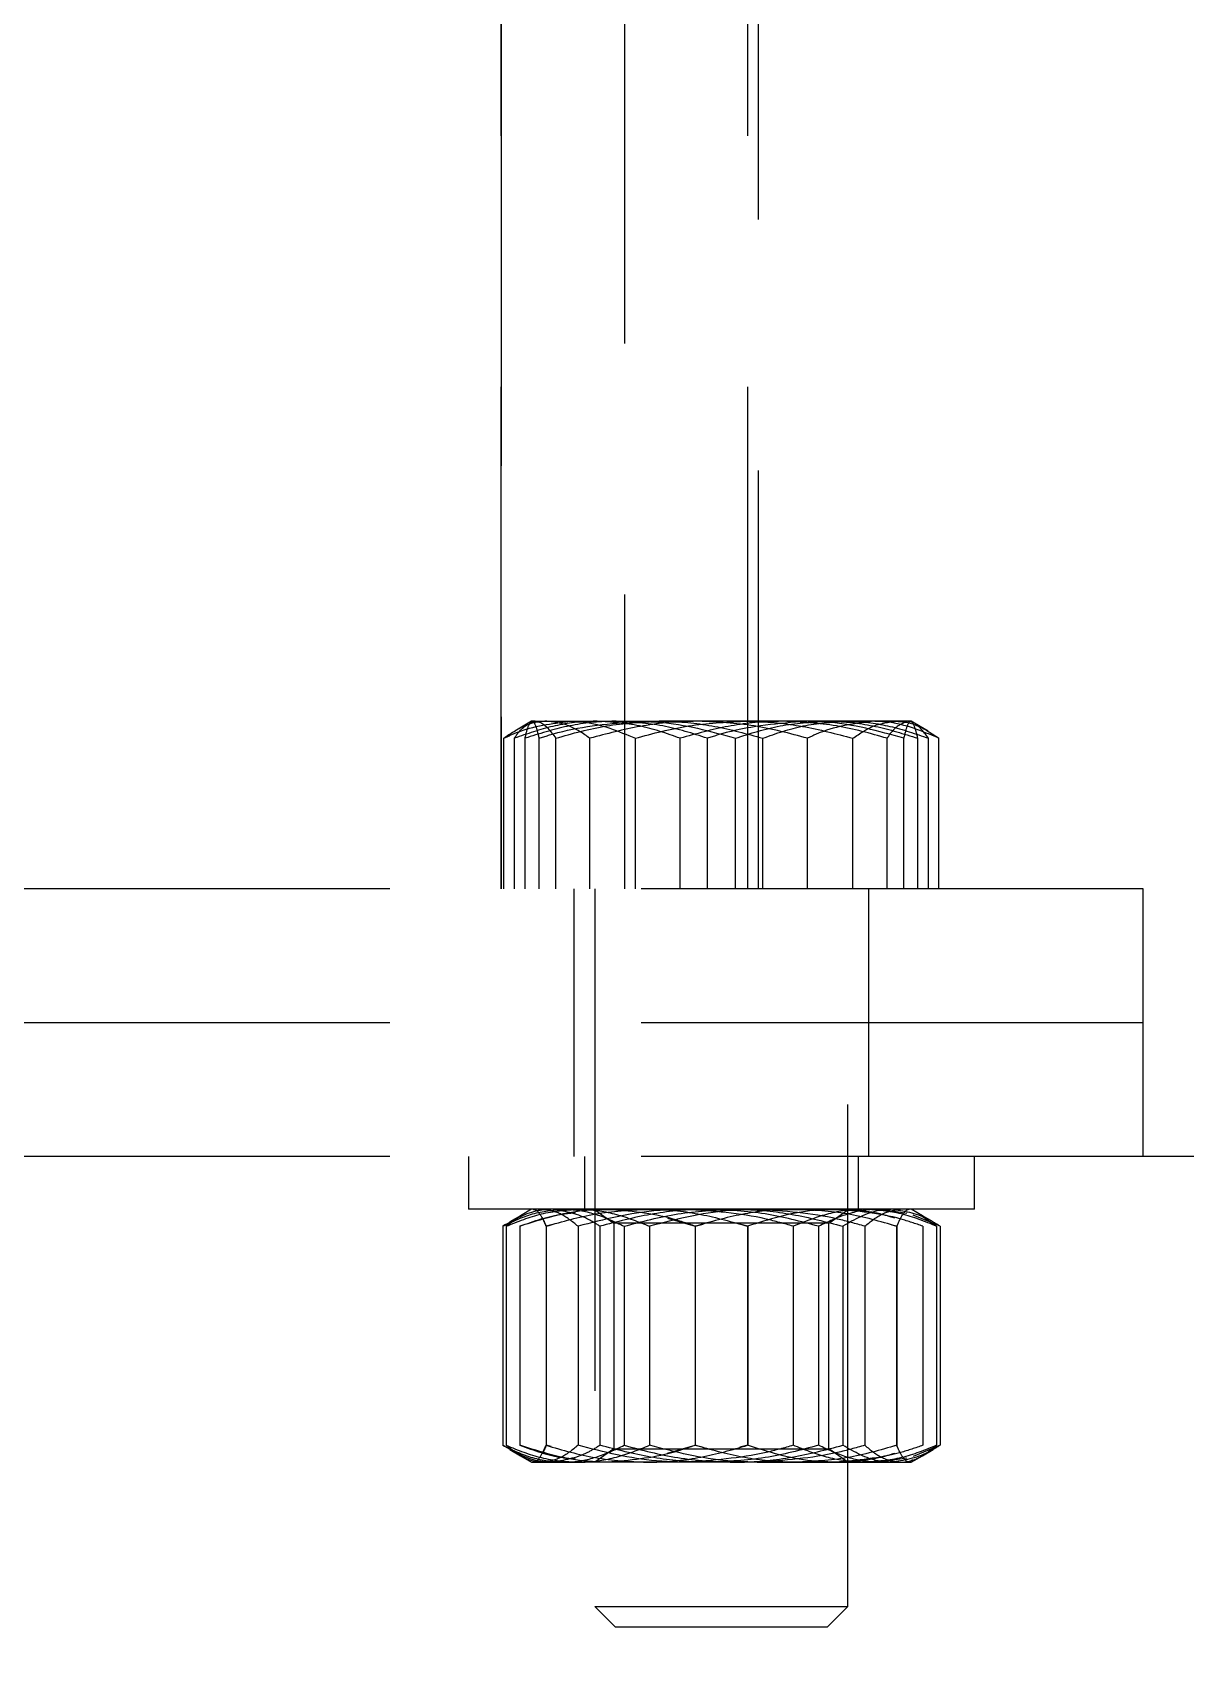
# Model space of a CAD drawing. Header units: metres. Extents: x 0 to 21025, y 0 to 14850.
# Drawn here: x 8373 to 8555.2, y 4679 to 4938.1 of the extents above; entities that cross this region are included whole.
import ezdxf

# ---------------------------------------------------------------- set-up
doc = ezdxf.new("R2010")
doc.units = ezdxf.units.M
doc.header["$LTSCALE"] = 25
doc.linetypes.add('HIDDEN2', pattern=[4.7625, 3.175, -1.5875])
doc.linetypes.add('PHANTOM', pattern=[63.5, 31.75, -6.35, 6.35, -6.35, 6.35, -6.35])
doc.layers.add('SRE', color=2, linetype='PHANTOM')
doc.layers.add('ST1', color=7, linetype='HIDDEN2')

msp = doc.modelspace()

# ---------------------------------------------------------------- linework, layer by layer
at = {"layer": 'SRE'}
msp.add_circle((9058.259, 4589.787), 854.648, dxfattribs=at)
at = {"layer": 'ST1'}
for p, q in [((8487.71, 5226.102), (8487.71, 4802.746)), ((8486.043, 4802.746), (8486.043, 5224.604)), ((8466.543, 5206.468), (8466.543, 4802.746)), ((8447.043, 5187.146), (8447.043, 4802.746)), ((8447.043, 4802.746), (8447.043, 5187.146)), ((8451.329, 4828.93), (8449.203, 4827.703)), ((8451.876, 4829.246), (8451.329, 4828.93)), ((8452.414, 4829.246), (8451.876, 4829.246)), ((8452.414, 4829.246), (8472.041, 4829.246)), ((8501.504, 4829.246), (8472.041, 4829.246)), ((8511.876, 4829.246), (8501.504, 4829.246)), ((8512.424, 4828.93), (8511.876, 4829.246)), ((8514.549, 4827.703), (8512.424, 4828.93)), ((8447.484, 4802.746), (8447.484, 4826.566)), ((8447.486, 4802.746), (8447.486, 4826.566)), ((8449.15, 4802.746), (8449.15, 4826.566)), ((8450.831, 4802.746), (8450.831, 4826.566)), ((8453.045, 4802.746), (8453.045, 4826.566)), ((8455.678, 4802.746), (8455.678, 4826.566)), ((8461.076, 4802.746), (8461.076, 4826.566)), ((8461.092, 4802.746), (8461.092, 4826.566)), ((8468.269, 4802.746), (8468.269, 4826.566)), ((8468.287, 4802.746), (8468.287, 4826.566)), ((8475.348, 4802.746), (8475.348, 4826.566)), ((8479.662, 4802.746), (8479.662, 4826.566)), ((8484.09, 4802.746), (8484.09, 4826.566)), ((8488.405, 4802.746), (8488.405, 4826.566)), ((8495.466, 4802.746), (8495.466, 4826.566)), ((8495.484, 4802.746), (8495.484, 4826.566)), ((8502.661, 4802.746), (8502.661, 4826.566)), ((8502.677, 4802.746), (8502.677, 4826.566)), ((8508.075, 4802.746), (8508.075, 4826.566)), ((8510.708, 4802.746), (8510.708, 4826.566)), ((8512.922, 4802.746), (8512.922, 4826.566)), ((8514.603, 4802.746), (8514.603, 4826.566)), ((8516.266, 4802.746), (8516.266, 4826.566)), ((8516.269, 4802.746), (8516.269, 4826.566)), ((8548.543, 4802.746), (8285.176, 4802.746)), ((8458.543, 4802.746), (8458.543, 4781.579)), ((8461.876, 4802.746), (8461.876, 4689.293)), ((8501.876, 4689.293), (8501.876, 4802.746)), ((8505.21, 4781.579), (8505.21, 4802.746)), ((8548.543, 4781.579), (8548.543, 4802.746)), ((8548.543, 4781.579), (8285.176, 4781.579)), ((8458.543, 4781.579), (8458.543, 4760.413)), ((8505.21, 4760.413), (8505.21, 4781.579)), ((8548.543, 4760.413), (8548.543, 4781.579)), ((8548.543, 4760.413), (8285.176, 4760.413)), ((8441.876, 4760.413), (8441.876, 4752.079)), ((8460.21, 4760.413), (8460.21, 4752.079)), ((8503.543, 4752.079), (8503.543, 4760.413)), ((8521.876, 4752.079), (8521.876, 4760.413)), ((8938.751, 4760.413), (8548.543, 4760.413)), ((8442.593, 4752.079), (8441.876, 4752.079)), ((8521.876, 4752.079), (8442.593, 4752.079)), ((8451.876, 4752.079), (8450.097, 4751.052)), ((8461.876, 4752.079), (8461.876, 4751.995)), ((8485.646, 4751.995), (8461.876, 4751.995)), ((8461.876, 4751.995), (8464.876, 4749.894)), ((8501.876, 4751.995), (8485.646, 4751.995)), ((8498.876, 4749.894), (8501.876, 4751.995)), ((8501.876, 4751.995), (8501.876, 4752.079)), ((8511.19, 4751.427), (8506.845, 4752.079)), ((8513.656, 4751.052), (8511.876, 4752.079)), ((8447.306, 4749.4), (8447.306, 4714.759)), ((8450.122, 4751.008), (8447.856, 4749.4)), ((8447.856, 4749.4), (8447.856, 4714.759)), ((8450.097, 4751.052), (8448.402, 4750.073)), ((8450.012, 4749.4), (8450.012, 4714.759)), ((8450.02, 4749.4), (8450.02, 4714.759)), ((8454.164, 4749.4), (8454.164, 4714.759)), ((8454.956, 4749.597), (8454.175, 4749.4)), ((8454.175, 4749.4), (8454.175, 4714.759)), ((8459.213, 4749.4), (8459.213, 4714.759)), ((8462.674, 4749.4), (8462.674, 4714.759)), ((8498.876, 4749.894), (8464.876, 4749.894)), ((8464.876, 4749.894), (8464.876, 4714.18)), ((8466.509, 4749.4), (8466.509, 4714.759)), ((8470.52, 4749.4), (8470.52, 4714.759)), ((8473.362, 4750.665), (8477.713, 4749.4)), ((8477.713, 4749.4), (8478.983, 4749.716)), ((8477.713, 4749.4), (8477.713, 4714.759)), ((8477.733, 4749.4), (8477.733, 4714.759)), ((8486.04, 4749.4), (8484.77, 4749.716)), ((8486.02, 4749.4), (8486.02, 4714.759)), ((8486.04, 4749.4), (8486.04, 4714.759)), ((8493.233, 4749.4), (8493.233, 4714.759)), ((8497.244, 4749.4), (8497.244, 4714.759)), ((8498.876, 4714.18), (8498.876, 4749.894)), ((8501.079, 4749.4), (8501.079, 4714.759)), ((8504.54, 4749.4), (8504.54, 4714.759)), ((8508.797, 4749.597), (8509.577, 4749.4)), ((8509.65, 4749.518), (8509.577, 4749.4)), ((8509.577, 4749.4), (8509.577, 4714.759)), ((8509.589, 4749.4), (8509.589, 4714.759)), ((8516.447, 4749.4), (8512.196, 4751.156)), ((8513.631, 4751.008), (8515.897, 4749.4)), ((8515.351, 4750.073), (8513.656, 4751.052)), ((8513.733, 4749.4), (8513.733, 4714.759)), ((8513.741, 4749.4), (8513.741, 4714.759)), ((8515.897, 4749.4), (8515.897, 4714.759)), ((8516.447, 4749.4), (8516.447, 4714.759)), ((8448.402, 4714.085), (8450.097, 4713.107)), ((8450.097, 4713.107), (8451.876, 4712.079)), ((8454.956, 4714.561), (8454.175, 4714.759)), ((8464.876, 4714.18), (8461.876, 4712.079)), ((8464.876, 4714.18), (8485.08, 4714.18)), ((8473.362, 4713.493), (8477.713, 4714.759)), ((8477.713, 4714.759), (8478.983, 4714.443)), ((8486.04, 4714.759), (8484.77, 4714.443)), ((8485.08, 4714.18), (8498.876, 4714.18)), ((8501.876, 4712.079), (8498.876, 4714.18)), ((8508.797, 4714.561), (8509.577, 4714.759)), ((8509.65, 4714.641), (8509.577, 4714.759)), ((8511.876, 4712.079), (8513.656, 4713.107)), ((8516.447, 4714.759), (8512.196, 4713.002)), ((8513.656, 4713.107), (8515.351, 4714.085)), ((8451.876, 4712.079), (8459.188, 4712.079)), ((8487.53, 4712.079), (8459.188, 4712.079)), ((8487.53, 4712.079), (8510.218, 4712.079)), ((8511.19, 4712.732), (8506.845, 4712.079)), ((8510.218, 4712.079), (8511.876, 4712.079)), ((8512.086, 4712.503), (8511.659, 4712.079)), ((8461.876, 4689.293), (8501.876, 4689.293)), ((8461.876, 4689.293), (8465.09, 4686.079)), ((8498.663, 4686.079), (8501.876, 4689.293)), ((8465.09, 4686.079), (8498.663, 4686.079))]:
    msp.add_line(p, q, dxfattribs=at)
for points, knots in [([(8447.484, 4826.566), (8448.148, 4826.877), (8451.531, 4828.461), (8455.049, 4828.896), (8457.876, 4829.246)], [0, 0, 0, 0, 0.1963527, 1, 1, 1, 1]), ([(8454.288, 4829.246), (8454.127, 4829.243), (8452.905, 4829.218), (8450.603, 4828.633), (8448.53, 4827.26), (8447.484, 4826.566)], [0, 0, 0, 0, 0.07009, 0.5307844, 1, 1, 1, 1]), ([(8449.15, 4826.566), (8449.358, 4826.877), (8450.421, 4828.461), (8451.526, 4828.896), (8452.414, 4829.246)], [0, 0, 0, 0, 0.1963527, 1, 1, 1, 1]), ([(8462.249, 4829.246), (8461.939, 4829.243), (8459.587, 4829.218), (8455.154, 4828.633), (8451.163, 4827.26), (8449.15, 4826.566)], [0, 0, 0, 0, 0.07009, 0.5307844, 1, 1, 1, 1]), ([(8450.831, 4826.566), (8451.011, 4827.315), (8451.373, 4828.827), (8451.749, 4829.105), (8451.938, 4829.246)], [0, 0, 0, 0, 0.495458, 1, 1, 1, 1]), ([(8465.247, 4829.246), (8464.905, 4829.243), (8462.317, 4829.218), (8457.438, 4828.633), (8453.047, 4827.26), (8450.831, 4826.566)], [0, 0, 0, 0, 0.07009, 0.5307844, 1, 1, 1, 1]), ([(8451.938, 4829.246), (8451.964, 4829.243), (8452.163, 4829.218), (8452.537, 4828.633), (8452.875, 4827.26), (8453.045, 4826.566)], [0, 0, 0, 0, 0.07009, 0.5307844, 1, 1, 1, 1]), ([(8452.414, 4829.246), (8452.657, 4829.219), (8453.762, 4829.098), (8454.839, 4827.675), (8455.678, 4826.566)], [0, 0, 0, 0, 0.2203639, 1, 1, 1, 1]), ([(8453.045, 4826.566), (8454.037, 4826.877), (8459.09, 4828.461), (8464.344, 4828.896), (8468.568, 4829.246)], [0, 0, 0, 0, 0.1963527, 1, 1, 1, 1]), ([(8461.092, 4826.566), (8459.987, 4827.315), (8457.757, 4828.827), (8455.451, 4829.105), (8454.288, 4829.246)], [0, 0, 0, 0, 0.495458, 1, 1, 1, 1]), ([(8455.678, 4826.566), (8458.336, 4827.315), (8463.699, 4828.827), (8469.244, 4829.105), (8472.041, 4829.246)], [0, 0, 0, 0, 0.495458, 1, 1, 1, 1]), ([(8457.876, 4829.246), (8458.651, 4829.219), (8462.167, 4829.098), (8465.596, 4827.675), (8468.269, 4826.566)], [0, 0, 0, 0, 0.2203639, 1, 1, 1, 1]), ([(8478.288, 4829.246), (8477.88, 4829.243), (8474.794, 4829.218), (8468.974, 4828.633), (8463.735, 4827.26), (8461.092, 4826.566)], [0, 0, 0, 0, 0.07009, 0.5307844, 1, 1, 1, 1]), ([(8475.348, 4826.566), (8473.221, 4827.315), (8468.927, 4828.827), (8464.488, 4829.105), (8462.249, 4829.246)], [0, 0, 0, 0, 0.495458, 1, 1, 1, 1]), ([(8479.662, 4826.566), (8477.321, 4827.315), (8472.596, 4828.827), (8467.711, 4829.105), (8465.247, 4829.246)], [0, 0, 0, 0, 0.495458, 1, 1, 1, 1]), ([(8468.269, 4826.566), (8471.061, 4827.315), (8476.698, 4828.827), (8482.525, 4829.105), (8485.465, 4829.246)], [0, 0, 0, 0, 0.495458, 1, 1, 1, 1]), ([(8468.568, 4829.246), (8469.725, 4829.219), (8474.977, 4829.098), (8480.098, 4827.675), (8484.09, 4826.566)], [0, 0, 0, 0, 0.2203639, 1, 1, 1, 1]), ([(8472.041, 4829.246), (8472.429, 4829.243), (8475.367, 4829.218), (8480.905, 4828.633), (8485.889, 4827.26), (8488.405, 4826.566)], [0, 0, 0, 0, 0.07009, 0.5307844, 1, 1, 1, 1]), ([(8491.711, 4829.246), (8491.324, 4829.243), (8488.386, 4829.218), (8482.848, 4828.633), (8477.863, 4827.26), (8475.348, 4826.566)], [0, 0, 0, 0, 0.07009, 0.5307844, 1, 1, 1, 1]), ([(8495.484, 4826.566), (8492.691, 4827.315), (8487.055, 4828.827), (8481.228, 4829.105), (8478.288, 4829.246)], [0, 0, 0, 0, 0.495458, 1, 1, 1, 1]), ([(8495.185, 4829.246), (8490.962, 4828.896), (8485.707, 4828.461), (8480.655, 4826.877), (8479.662, 4826.566)], [0, 0, 0, 0, 0.8036473, 1, 1, 1, 1]), ([(8484.09, 4826.566), (8486.432, 4827.315), (8491.157, 4828.827), (8496.042, 4829.105), (8498.506, 4829.246)], [0, 0, 0, 0, 0.495458, 1, 1, 1, 1]), ([(8485.465, 4829.246), (8485.872, 4829.243), (8488.959, 4829.218), (8494.779, 4828.633), (8500.018, 4827.26), (8502.661, 4826.566)], [0, 0, 0, 0, 0.07009, 0.5307844, 1, 1, 1, 1]), ([(8488.405, 4826.566), (8490.532, 4827.315), (8494.826, 4828.827), (8499.264, 4829.105), (8501.504, 4829.246)], [0, 0, 0, 0, 0.495458, 1, 1, 1, 1]), ([(8508.075, 4826.566), (8505.417, 4827.315), (8500.054, 4828.827), (8494.509, 4829.105), (8491.711, 4829.246)], [0, 0, 0, 0, 0.495458, 1, 1, 1, 1]), ([(8510.708, 4826.566), (8506.716, 4827.675), (8501.594, 4829.098), (8496.343, 4829.219), (8495.185, 4829.246)], [0, 0, 0, 0, 0.7796361, 1, 1, 1, 1]), ([(8505.876, 4829.246), (8503.049, 4828.896), (8499.531, 4828.461), (8496.148, 4826.877), (8495.484, 4826.566)], [0, 0, 0, 0, 0.8036473, 1, 1, 1, 1]), ([(8498.506, 4829.246), (8498.848, 4829.243), (8501.436, 4829.218), (8506.315, 4828.633), (8510.706, 4827.26), (8512.922, 4826.566)], [0, 0, 0, 0, 0.07009, 0.5307844, 1, 1, 1, 1]), ([(8501.504, 4829.246), (8501.814, 4829.243), (8504.166, 4829.218), (8508.599, 4828.633), (8512.589, 4827.26), (8514.603, 4826.566)], [0, 0, 0, 0, 0.07009, 0.5307844, 1, 1, 1, 1]), ([(8502.661, 4826.566), (8503.766, 4827.315), (8505.996, 4828.827), (8508.302, 4829.105), (8509.465, 4829.246)], [0, 0, 0, 0, 0.495458, 1, 1, 1, 1]), ([(8516.269, 4826.566), (8513.596, 4827.675), (8510.167, 4829.098), (8506.651, 4829.219), (8505.876, 4829.246)], [0, 0, 0, 0, 0.7796361, 1, 1, 1, 1]), ([(8511.339, 4829.246), (8510.451, 4828.896), (8509.346, 4828.461), (8508.283, 4826.877), (8508.075, 4826.566)], [0, 0, 0, 0, 0.8036473, 1, 1, 1, 1]), ([(8509.465, 4829.246), (8509.626, 4829.243), (8510.847, 4829.218), (8513.15, 4828.633), (8515.223, 4827.26), (8516.269, 4826.566)], [0, 0, 0, 0, 0.07009, 0.5307844, 1, 1, 1, 1]), ([(8511.815, 4829.246), (8511.789, 4829.243), (8511.59, 4829.218), (8511.216, 4828.633), (8510.878, 4827.26), (8510.708, 4826.566)], [0, 0, 0, 0, 0.07009, 0.5307844, 1, 1, 1, 1]), ([(8514.603, 4826.566), (8513.763, 4827.675), (8512.687, 4829.098), (8511.582, 4829.219), (8511.339, 4829.246)], [0, 0, 0, 0, 0.7796361, 1, 1, 1, 1]), ([(8512.922, 4826.566), (8512.742, 4827.315), (8512.379, 4828.827), (8512.004, 4829.105), (8511.815, 4829.246)], [0, 0, 0, 0, 0.495458, 1, 1, 1, 1]), ([(8447.306, 4749.4), (8448.866, 4750.149), (8452.013, 4751.66), (8455.266, 4751.939), (8456.907, 4752.079)], [0, 0, 0, 0, 0.49545796, 1, 1, 1, 1]), ([(8454.99, 4752.079), (8454.291, 4752.039), (8451.691, 4751.891), (8449.158, 4750.452), (8447.306, 4749.4)], [0, 0, 0, 0, 0.2686336, 1, 1, 1, 1]), ([(8447.856, 4749.4), (8449.696, 4750.149), (8453.411, 4751.66), (8457.251, 4751.939), (8459.188, 4752.079)], [0, 0, 0, 0, 0.495458, 1, 1, 1, 1]), ([(8463.876, 4752.079), (8462.616, 4752.039), (8457.926, 4751.891), (8453.36, 4750.452), (8450.02, 4749.4)], [0, 0, 0, 0, 0.26863361, 1, 1, 1, 1]), ([(8452.092, 4752.079), (8452.141, 4752.076), (8452.513, 4752.052), (8453.214, 4751.467), (8453.845, 4750.093), (8454.164, 4749.4)], [0, 0, 0, 0, 0.07009, 0.5307844, 1, 1, 1, 1]), ([(8459.213, 4749.4), (8458.29, 4750.149), (8456.429, 4751.66), (8454.505, 4751.939), (8453.534, 4752.079)], [0, 0, 0, 0, 0.495458, 1, 1, 1, 1]), ([(8454.164, 4749.4), (8456.75, 4750.149), (8461.971, 4751.66), (8467.369, 4751.939), (8470.092, 4752.079)], [0, 0, 0, 0, 0.495458, 1, 1, 1, 1]), ([(8462.674, 4749.4), (8462.029, 4749.804), (8459.524, 4751.375), (8456.922, 4751.779), (8454.99, 4752.079)], [0, 0, 0, 0, 0.2575513, 1, 1, 1, 1]), ([(8456.907, 4752.079), (8457.135, 4752.076), (8458.858, 4752.052), (8462.108, 4751.467), (8465.033, 4750.093), (8466.509, 4749.4)], [0, 0, 0, 0, 0.07009, 0.5307844, 1, 1, 1, 1]), ([(8459.188, 4752.079), (8459.457, 4752.076), (8461.491, 4752.052), (8465.326, 4751.467), (8468.778, 4750.093), (8470.52, 4749.4)], [0, 0, 0, 0, 0.07009, 0.5307844, 1, 1, 1, 1]), ([(8476.223, 4752.079), (8474.676, 4752.039), (8468.918, 4751.891), (8463.313, 4750.452), (8459.213, 4749.4)], [0, 0, 0, 0, 0.2686336, 1, 1, 1, 1]), ([(8479.959, 4752.079), (8479.549, 4752.076), (8476.447, 4752.052), (8470.597, 4751.467), (8465.331, 4750.093), (8462.674, 4749.4)], [0, 0, 0, 0, 0.07009, 0.5307844, 1, 1, 1, 1]), ([(8477.733, 4749.4), (8476.57, 4749.804), (8472.053, 4751.375), (8467.36, 4751.779), (8463.876, 4752.079)], [0, 0, 0, 0, 0.25755135, 1, 1, 1, 1]), ([(8466.509, 4749.4), (8469.316, 4750.149), (8474.982, 4751.66), (8480.839, 4751.939), (8483.794, 4752.079)], [0, 0, 0, 0, 0.495458, 1, 1, 1, 1]), ([(8470.092, 4752.079), (8470.469, 4752.076), (8473.329, 4752.052), (8478.719, 4751.467), (8483.572, 4750.093), (8486.02, 4749.4)], [0, 0, 0, 0, 0.07009, 0.5307844, 1, 1, 1, 1]), ([(8487.53, 4752.079), (8485.983, 4752.039), (8480.226, 4751.891), (8474.62, 4750.452), (8470.52, 4749.4)], [0, 0, 0, 0, 0.2686336, 1, 1, 1, 1]), ([(8493.233, 4749.4), (8491.805, 4749.804), (8486.26, 4751.375), (8480.5, 4751.779), (8476.223, 4752.079)], [0, 0, 0, 0, 0.2575513, 1, 1, 1, 1]), ([(8493.661, 4752.079), (8493.283, 4752.076), (8490.424, 4752.052), (8485.034, 4751.467), (8480.181, 4750.093), (8477.733, 4749.4)], [0, 0, 0, 0, 0.07009, 0.5307844, 1, 1, 1, 1]), ([(8497.244, 4749.4), (8494.437, 4750.149), (8488.771, 4751.66), (8482.914, 4751.939), (8479.959, 4752.079)], [0, 0, 0, 0, 0.495458, 1, 1, 1, 1]), ([(8483.794, 4752.079), (8484.203, 4752.076), (8487.306, 4752.052), (8493.156, 4751.467), (8498.422, 4750.093), (8501.079, 4749.4)], [0, 0, 0, 0, 0.07009, 0.5307844, 1, 1, 1, 1]), ([(8499.876, 4752.079), (8498.616, 4752.039), (8493.926, 4751.891), (8489.36, 4750.452), (8486.02, 4749.4)], [0, 0, 0, 0, 0.2686336, 1, 1, 1, 1]), ([(8504.54, 4749.4), (8503.112, 4749.804), (8497.568, 4751.375), (8491.807, 4751.779), (8487.53, 4752.079)], [0, 0, 0, 0, 0.2575513, 1, 1, 1, 1]), ([(8504.565, 4752.079), (8504.296, 4752.076), (8502.262, 4752.052), (8498.427, 4751.467), (8494.975, 4750.093), (8493.233, 4749.4)], [0, 0, 0, 0, 0.07009003, 0.53078443, 1, 1, 1, 1]), ([(8509.589, 4749.4), (8507.002, 4750.149), (8501.781, 4751.66), (8496.384, 4751.939), (8493.661, 4752.079)], [0, 0, 0, 0, 0.495458, 1, 1, 1, 1]), ([(8506.845, 4752.079), (8506.618, 4752.076), (8504.894, 4752.052), (8501.645, 4751.467), (8498.72, 4750.093), (8497.244, 4749.4)], [0, 0, 0, 0, 0.07009, 0.5307844, 1, 1, 1, 1]), ([(8513.733, 4749.4), (8512.57, 4749.804), (8508.053, 4751.375), (8503.36, 4751.779), (8499.876, 4752.079)], [0, 0, 0, 0, 0.2575513, 1, 1, 1, 1]), ([(8509.28, 4750.678), (8508.507, 4750.917), (8505.437, 4751.869), (8502.264, 4751.989), (8499.89, 4752.079)], [0, 0, 0, 0, 0.2517642, 1, 1, 1, 1]), ([(8508.763, 4752.079), (8508.064, 4752.039), (8505.463, 4751.891), (8502.931, 4750.452), (8501.079, 4749.4)], [0, 0, 0, 0, 0.2686336, 1, 1, 1, 1]), ([(8504.54, 4749.4), (8505.462, 4750.149), (8507.324, 4751.66), (8509.248, 4751.939), (8510.218, 4752.079)], [0, 0, 0, 0, 0.495458, 1, 1, 1, 1]), ([(8515.897, 4749.4), (8514.056, 4750.149), (8510.342, 4751.66), (8506.502, 4751.939), (8504.565, 4752.079)], [0, 0, 0, 0, 0.495458, 1, 1, 1, 1]), ([(8516.447, 4749.4), (8515.802, 4749.804), (8513.297, 4751.375), (8510.695, 4751.779), (8508.763, 4752.079)], [0, 0, 0, 0, 0.2575513, 1, 1, 1, 1]), ([(8511.661, 4752.079), (8511.612, 4752.076), (8511.24, 4752.052), (8510.539, 4751.467), (8509.908, 4750.093), (8509.589, 4749.4)], [0, 0, 0, 0, 0.07009, 0.5307844, 1, 1, 1, 1]), ([(8450.012, 4749.4), (8452.255, 4750.205), (8455.155, 4751.247), (8458.154, 4751.499), (8458.834, 4751.556)], [0, 0, 0, 0, 0.7731065, 1, 1, 1, 1]), ([(8454.175, 4749.4), (8454.002, 4749.858), (8453.782, 4750.437), (8453.554, 4750.636), (8453.506, 4750.678)], [0, 0, 0, 0, 0.79057915, 1, 1, 1, 1]), ([(8447.306, 4714.759), (8448.866, 4714.01), (8452.013, 4712.498), (8455.266, 4712.22), (8456.907, 4712.079)], [0, 0, 0, 0, 0.495458, 1, 1, 1, 1]), ([(8454.99, 4712.079), (8454.291, 4712.119), (8451.691, 4712.267), (8449.158, 4713.706), (8447.306, 4714.759)], [0, 0, 0, 0, 0.2686336, 1, 1, 1, 1]), ([(8447.856, 4714.759), (8449.696, 4714.01), (8453.411, 4712.498), (8457.251, 4712.22), (8459.188, 4712.079)], [0, 0, 0, 0, 0.495458, 1, 1, 1, 1]), ([(8453.534, 4712.079), (8453.4, 4712.082), (8452.381, 4712.107), (8450.459, 4712.692), (8448.729, 4714.066), (8447.856, 4714.759)], [0, 0, 0, 0, 0.07009, 0.5307844, 1, 1, 1, 1]), ([(8450.012, 4714.759), (8452.255, 4713.953), (8455.155, 4712.911), (8458.154, 4712.66), (8458.834, 4712.603)], [0, 0, 0, 0, 0.7731065, 1, 1, 1, 1]), ([(8463.876, 4712.079), (8462.616, 4712.119), (8457.926, 4712.267), (8453.36, 4713.706), (8450.02, 4714.759)], [0, 0, 0, 0, 0.2686336, 1, 1, 1, 1]), ([(8452.092, 4712.079), (8452.141, 4712.082), (8452.513, 4712.107), (8453.214, 4712.692), (8453.845, 4714.066), (8454.164, 4714.759)], [0, 0, 0, 0, 0.07009, 0.5307844, 1, 1, 1, 1]), ([(8454.175, 4714.759), (8454.002, 4714.301), (8453.782, 4713.722), (8453.554, 4713.523), (8453.506, 4713.481)], [0, 0, 0, 0, 0.7905792, 1, 1, 1, 1]), ([(8459.213, 4714.759), (8458.29, 4714.01), (8456.429, 4712.498), (8454.505, 4712.22), (8453.534, 4712.079)], [0, 0, 0, 0, 0.495458, 1, 1, 1, 1]), ([(8454.164, 4714.759), (8456.75, 4714.01), (8461.971, 4712.498), (8467.369, 4712.22), (8470.092, 4712.079)], [0, 0, 0, 0, 0.495458, 1, 1, 1, 1]), ([(8462.674, 4714.759), (8462.029, 4714.354), (8459.524, 4712.784), (8456.922, 4712.379), (8454.99, 4712.079)], [0, 0, 0, 0, 0.2575513, 1, 1, 1, 1]), ([(8456.907, 4712.079), (8457.135, 4712.082), (8458.858, 4712.107), (8462.108, 4712.692), (8465.033, 4714.066), (8466.509, 4714.759)], [0, 0, 0, 0, 0.07009, 0.5307844, 1, 1, 1, 1]), ([(8459.188, 4712.079), (8459.457, 4712.082), (8461.491, 4712.107), (8465.326, 4712.692), (8468.778, 4714.066), (8470.52, 4714.759)], [0, 0, 0, 0, 0.07009, 0.5307844, 1, 1, 1, 1]), ([(8476.223, 4712.079), (8474.676, 4712.119), (8468.918, 4712.267), (8463.313, 4713.706), (8459.213, 4714.759)], [0, 0, 0, 0, 0.2686336, 1, 1, 1, 1]), ([(8479.959, 4712.079), (8479.549, 4712.082), (8476.447, 4712.107), (8470.597, 4712.692), (8465.331, 4714.066), (8462.674, 4714.759)], [0, 0, 0, 0, 0.07009, 0.5307844, 1, 1, 1, 1]), ([(8477.733, 4714.759), (8476.57, 4714.354), (8472.053, 4712.784), (8467.36, 4712.379), (8463.876, 4712.079)], [0, 0, 0, 0, 0.25755135, 1, 1, 1, 1]), ([(8466.509, 4714.759), (8469.316, 4714.01), (8474.982, 4712.498), (8480.839, 4712.22), (8483.794, 4712.079)], [0, 0, 0, 0, 0.495458, 1, 1, 1, 1]), ([(8470.092, 4712.079), (8470.469, 4712.082), (8473.329, 4712.107), (8478.719, 4712.692), (8483.572, 4714.066), (8486.02, 4714.759)], [0, 0, 0, 0, 0.07009, 0.5307844, 1, 1, 1, 1]), ([(8487.53, 4712.079), (8485.983, 4712.119), (8480.226, 4712.267), (8474.62, 4713.706), (8470.52, 4714.759)], [0, 0, 0, 0, 0.2686336, 1, 1, 1, 1]), ([(8493.233, 4714.759), (8491.805, 4714.354), (8486.26, 4712.784), (8480.5, 4712.379), (8476.223, 4712.079)], [0, 0, 0, 0, 0.2575513, 1, 1, 1, 1]), ([(8493.661, 4712.079), (8493.283, 4712.082), (8490.424, 4712.107), (8485.034, 4712.692), (8480.181, 4714.066), (8477.733, 4714.759)], [0, 0, 0, 0, 0.07009, 0.5307844, 1, 1, 1, 1]), ([(8497.244, 4714.759), (8494.437, 4714.01), (8488.771, 4712.498), (8482.914, 4712.22), (8479.959, 4712.079)], [0, 0, 0, 0, 0.495458, 1, 1, 1, 1]), ([(8483.794, 4712.079), (8484.203, 4712.082), (8487.306, 4712.107), (8493.156, 4712.692), (8498.422, 4714.066), (8501.079, 4714.759)], [0, 0, 0, 0, 0.07009, 0.5307844, 1, 1, 1, 1]), ([(8499.876, 4712.079), (8498.616, 4712.119), (8493.926, 4712.267), (8489.36, 4713.706), (8486.02, 4714.759)], [0, 0, 0, 0, 0.2686336, 1, 1, 1, 1]), ([(8504.54, 4714.759), (8503.112, 4714.354), (8497.568, 4712.784), (8491.807, 4712.379), (8487.53, 4712.079)], [0, 0, 0, 0, 0.2575513, 1, 1, 1, 1]), ([(8504.565, 4712.079), (8504.296, 4712.082), (8502.262, 4712.107), (8498.427, 4712.692), (8494.975, 4714.066), (8493.233, 4714.759)], [0, 0, 0, 0, 0.07009003, 0.53078443, 1, 1, 1, 1]), ([(8509.589, 4714.759), (8507.002, 4714.01), (8501.781, 4712.498), (8496.384, 4712.22), (8493.661, 4712.079)], [0, 0, 0, 0, 0.495458, 1, 1, 1, 1]), ([(8506.845, 4712.079), (8506.618, 4712.082), (8504.894, 4712.107), (8501.645, 4712.692), (8498.72, 4714.066), (8497.244, 4714.759)], [0, 0, 0, 0, 0.07009, 0.5307844, 1, 1, 1, 1]), ([(8513.733, 4714.759), (8512.57, 4714.354), (8508.053, 4712.784), (8503.36, 4712.379), (8499.876, 4712.079)], [0, 0, 0, 0, 0.2575513, 1, 1, 1, 1]), ([(8509.28, 4713.481), (8508.507, 4713.241), (8505.437, 4712.289), (8502.264, 4712.169), (8499.89, 4712.079)], [0, 0, 0, 0, 0.2517642, 1, 1, 1, 1]), ([(8508.763, 4712.079), (8508.064, 4712.119), (8505.463, 4712.267), (8502.931, 4713.706), (8501.079, 4714.759)], [0, 0, 0, 0, 0.2686336, 1, 1, 1, 1]), ([(8504.54, 4714.759), (8505.462, 4714.01), (8507.324, 4712.498), (8509.248, 4712.22), (8510.218, 4712.079)], [0, 0, 0, 0, 0.495458, 1, 1, 1, 1]), ([(8515.897, 4714.759), (8514.056, 4714.01), (8510.342, 4712.498), (8506.502, 4712.22), (8504.565, 4712.079)], [0, 0, 0, 0, 0.495458, 1, 1, 1, 1]), ([(8516.447, 4714.759), (8515.802, 4714.354), (8513.297, 4712.784), (8510.695, 4712.379), (8508.763, 4712.079)], [0, 0, 0, 0, 0.2575513, 1, 1, 1, 1]), ([(8511.661, 4712.079), (8511.612, 4712.082), (8511.24, 4712.107), (8510.539, 4712.692), (8509.908, 4714.066), (8509.589, 4714.759)], [0, 0, 0, 0, 0.07009, 0.5307844, 1, 1, 1, 1]), ([(8510.218, 4712.079), (8510.353, 4712.082), (8511.372, 4712.107), (8513.294, 4712.692), (8515.024, 4714.066), (8515.897, 4714.759)], [0, 0, 0, 0, 0.07009, 0.5307844, 1, 1, 1, 1])]:
    msp.add_open_spline(points, degree=3, knots=knots, dxfattribs=at)

doc.saveas('drawing.dxf')
